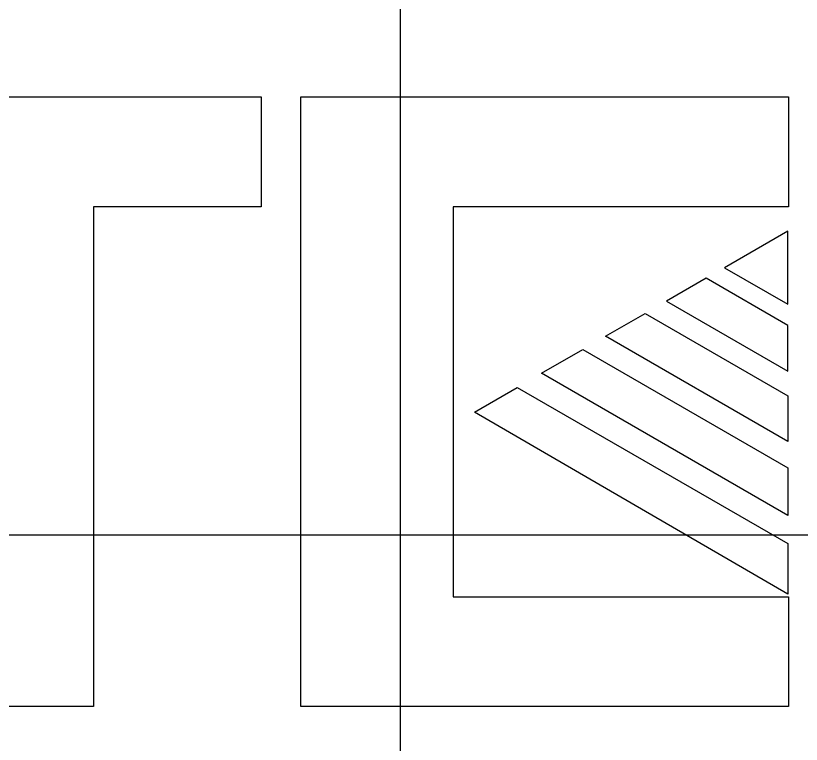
# Model space of a CAD drawing. Extents: x 0 to 210000, y 0 to 148500.
# Drawn here: x 9036 to 11004, y 7476 to 9300 of the extents above; entities that cross this region are included whole.
import ezdxf

# ---------------------------------------------------------------- set-up
doc = ezdxf.new("R2010")
doc.units = 0
doc.header["$LTSCALE"] = 200
doc.header["$MEASUREMENT"] = 0
doc.layers.get('Defpoints').update_dxf_attribs({"color": 252, "linetype": 'CONTINUOUS'})
doc.layers.add('001', color=7, linetype='CONTINUOUS')

msp = doc.modelspace()

# ---------------------------------------------------------------- linework, layer by layer
at = {"layer": '001', "linetype": 'Continuous'}
for p, q in [((8849.6, 9096.8), (9231.3, 9096.8)), ((9231.3, 9096.8), (9651.2, 9096.8)), ((9651.2, 9096.8), (9651.2, 8822)), ((9750.5, 9096.8), (10132.2, 9096.8)), ((9750.5, 8822), (9750.5, 9096.8)), ((10132.2, 9096.8), (10972, 9096.8)), ((10972, 9096.8), (10972, 8822)), ((9651.2, 8822), (9231.3, 8822)), ((9231.3, 8822), (9231.3, 7569.9)), ((9750.5, 7844.8), (9750.5, 8822)), ((10972, 8822), (10132.2, 8822)), ((10132.2, 8822), (10132.2, 7844.8)), ((10970.5, 8760.9), (10811.7, 8669.3)), ((10970.5, 8577.5), (10970.5, 8760.9)), ((10811.7, 8669.3), (10970.5, 8577.5)), ((10765.9, 8642.7), (10666.6, 8585.5)), ((10970.5, 8524.7), (10765.9, 8642.7)), ((10666.6, 8585.5), (10970.5, 8410)), ((10513.9, 8497.4), (10613.2, 8554.6)), ((10613.2, 8554.6), (10970.5, 8348.4)), ((10970.5, 8410), (10970.5, 8524.7)), ((10970.5, 8233.7), (10513.9, 8497.4)), ((10353.6, 8404.7), (10456.7, 8464.2)), ((10456.7, 8464.2), (10970.5, 8167.6)), ((10970.5, 8048.6), (10353.6, 8404.7)), ((10185.6, 8307.7), (10292.5, 8369.6)), ((10292.5, 8369.6), (10970.5, 7978.1)), ((10970.5, 8348.4), (10970.5, 8233.7)), ((10970.5, 7851.5), (10185.6, 8307.7)), ((10970.5, 8167.6), (10970.5, 8048.6)), ((10970.5, 7978.1), (10970.5, 7851.5)), ((9750.5, 7569.9), (9750.5, 7844.8)), ((10132.2, 7844.8), (10972, 7844.8)), ((10972, 7844.8), (10972, 7569.9)), ((9231.3, 7569.9), (8849.6, 7569.9)), ((10132.2, 7569.9), (9750.5, 7569.9)), ((10972, 7569.9), (10132.2, 7569.9))]:
    msp.add_line(p, q, dxfattribs=at)
at = {"layer": 'Defpoints', "linetype": 'Continuous'}
msp.add_line((10000, 4875), (10000, 11125), dxfattribs=at)
at = {"layer": 'Defpoints'}
msp.add_line((5000, 8000), (40000, 8000), dxfattribs=at)

doc.saveas('drawing.dxf')
